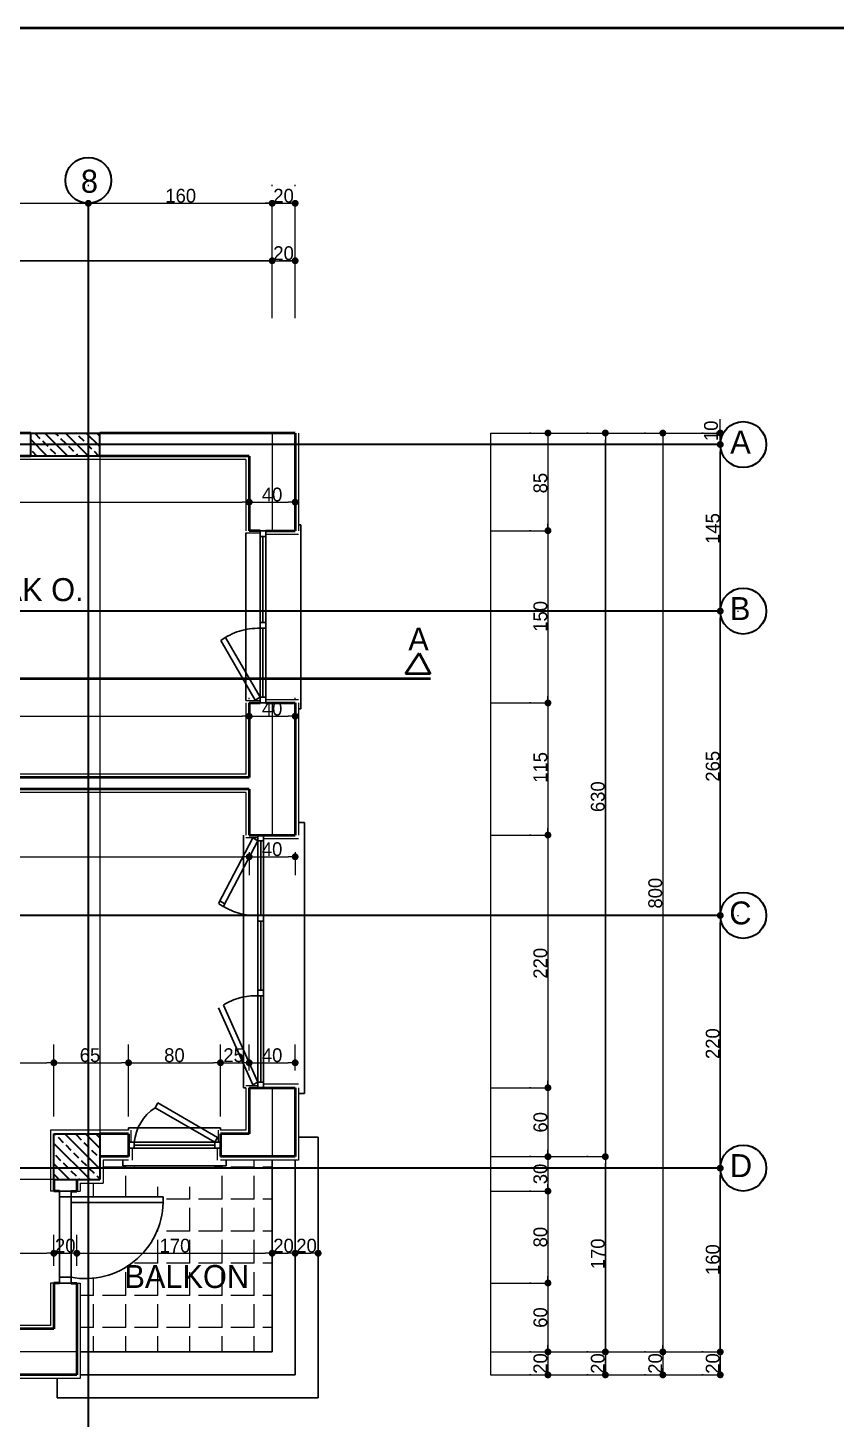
# Model space of a CAD drawing. Header units: millimetres. Extents: x 9537.41 to 9541.95, y -1431.78 to -1431.38.
# Drawn here: x 9539.1706 to 9539.3113, y -1431.6184 to -1431.3761 of the extents above; entities that cross this region are included whole.
import ezdxf

# ---------------------------------------------------------------- set-up
doc = ezdxf.new("R2010")
doc.units = ezdxf.units.MM
for name, pattern in [('ACAD_ISO02W100', [15, 12, -3]), ('ACAD_ISO03W100', [30, 12, -18]), ('ACAD_ISO04W100', [30, 24, -3, 0, -3]), ('ACAD_ISO06W100', [36, 24, -3, 0, -3, 0, -3, 0, -3])]:
    doc.linetypes.add(name, pattern=pattern)
for name, color, linetype, lineweight in [('aks', 6, 'Continuous', 35), ('balkon', 173, 'Continuous', 30), ('duvar', 214, 'Continuous', 50), ('kapı-pencere', 140, 'Continuous', 30), ('karo', 206, 'Continuous', 25), ('kesit', 3, 'Continuous', 50), ('kolon', 6, 'Continuous', 35), ('sıva', 203, 'Continuous', 25), ('yazı', 161, 'Continuous', 35), ('ölçü', 4, 'Continuous', 25)]:
    doc.layers.add(name, color=color, linetype=linetype, lineweight=lineweight)

msp = doc.modelspace()

# ---------------------------------------------------------------- linework, layer by layer
at = {"color": 0, "linetype": 'ByBlock', "lineweight": -2}
for p, q in [((9539.180551608944, -1431.406689333453), (9539.179951608945, -1431.406689333453)), ((9539.181751608945, -1431.406689333453), (9539.182351608944, -1431.406689333453)), ((9539.212551608944, -1431.406689333453), (9539.211951608944, -1431.406689333453)), ((9539.213751608944, -1431.406689333453), (9539.214351608944, -1431.406689333453)), ((9539.216551608944, -1431.406689333453), (9539.215951608943, -1431.406689333453)), ((9539.212551608944, -1431.416689333453), (9539.211951608944, -1431.416689333453)), ((9539.213751608944, -1431.416689333453), (9539.214351608944, -1431.416689333453)), ((9539.216551608944, -1431.416689333453), (9539.215951608943, -1431.416689333453)), ((9539.291151608944, -1431.446089333453), (9539.291151608944, -1431.445489333453)), ((9539.261151608944, -1431.447289333453), (9539.261151608944, -1431.447889333453)), ((9539.271151608944, -1431.447289333453), (9539.271151608944, -1431.447889333453)), ((9539.281151608944, -1431.447289333453), (9539.281151608944, -1431.447889333453)), ((9539.291151608944, -1431.449289333453), (9539.291151608944, -1431.449889333453)), ((9539.291151608944, -1431.449289333453), (9539.291151608944, -1431.449889333453)), ((9539.208551608945, -1431.458718633632), (9539.207951608943, -1431.458718633632)), ((9539.209751608943, -1431.458718633632), (9539.210351608945, -1431.458718633632)), ((9539.216551608944, -1431.458718633632), (9539.215951608943, -1431.458718633632)), ((9539.261151608944, -1431.463089333453), (9539.261151608944, -1431.462489333453)), ((9539.261151608944, -1431.464289333453), (9539.261151608944, -1431.464889333453)), ((9539.291151608944, -1431.477089333453), (9539.291151608944, -1431.476489333453)), ((9539.291151608944, -1431.478289333453), (9539.291151608944, -1431.478889333453)), ((9539.261151608944, -1431.493089333453), (9539.261151608944, -1431.492489333453)), ((9539.261151608944, -1431.494289333453), (9539.261151608944, -1431.494889333453)), ((9539.208551608945, -1431.496002336719), (9539.207951608943, -1431.496002336719)), ((9539.209751608943, -1431.496002336719), (9539.210351608945, -1431.496002336719)), ((9539.216551608944, -1431.496002336719), (9539.215951608943, -1431.496002336719)), ((9539.261151608944, -1431.516089333453), (9539.261151608944, -1431.515489333453)), ((9539.261151608944, -1431.517289333453), (9539.261151608944, -1431.517889333453)), ((9539.208551608945, -1431.520467850164), (9539.207951608943, -1431.520467850164)), ((9539.209751608943, -1431.520467850164), (9539.210351608945, -1431.520467850164)), ((9539.216551608944, -1431.520467850164), (9539.215951608943, -1431.520467850164)), ((9539.291151608944, -1431.530089333453), (9539.291151608944, -1431.529489333453)), ((9539.291151608944, -1431.531289333453), (9539.291151608944, -1431.531889333453)), ((9539.174551608945, -1431.556341257242), (9539.173951608944, -1431.556341257242)), ((9539.175751608944, -1431.556341257242), (9539.176351608945, -1431.556341257242)), ((9539.187551608944, -1431.556341257242), (9539.186951608945, -1431.556341257242)), ((9539.188751608945, -1431.556341257242), (9539.189351608944, -1431.556341257242)), ((9539.203551608944, -1431.556341257242), (9539.202951608944, -1431.556341257242)), ((9539.204751608944, -1431.556341257242), (9539.205351608944, -1431.556341257242)), ((9539.208551608945, -1431.556341257242), (9539.207951608943, -1431.556341257242)), ((9539.209751608943, -1431.556341257242), (9539.210351608945, -1431.556341257242)), ((9539.216551608944, -1431.556341257242), (9539.215951608943, -1431.556341257242)), ((9539.261151608944, -1431.560089333453), (9539.261151608944, -1431.559489333453)), ((9539.261151608944, -1431.561289333453), (9539.261151608944, -1431.561889333453)), ((9539.261151608944, -1431.572089333453), (9539.261151608944, -1431.571489333453)), ((9539.271151608944, -1431.572089333453), (9539.271151608944, -1431.571489333453)), ((9539.261151608944, -1431.573289333453), (9539.261151608944, -1431.573889333453)), ((9539.271151608944, -1431.573289333453), (9539.271151608944, -1431.573889333453)), ((9539.291151608944, -1431.574089333453), (9539.291151608944, -1431.573489333453)), ((9539.291151608944, -1431.575289333453), (9539.291151608944, -1431.575889333453)), ((9539.261151608944, -1431.578089333453), (9539.261151608944, -1431.577489333453)), ((9539.261151608944, -1431.579289333453), (9539.261151608944, -1431.579889333453)), ((9539.174551608945, -1431.589503441157), (9539.173951608944, -1431.589503441157)), ((9539.175751608944, -1431.589503441157), (9539.176351608945, -1431.589503441157)), ((9539.178551608944, -1431.589503441157), (9539.177951608945, -1431.589503441157)), ((9539.179751608945, -1431.589503441157), (9539.180351608944, -1431.589503441157)), ((9539.212551608944, -1431.589503441157), (9539.211951608944, -1431.589503441157)), ((9539.213751608944, -1431.589503441157), (9539.214351608944, -1431.589503441157)), ((9539.216551608944, -1431.589503441157), (9539.215951608943, -1431.589503441157)), ((9539.217751608943, -1431.589503441157), (9539.218351608944, -1431.589503441157)), ((9539.220551608943, -1431.589503441157), (9539.219951608944, -1431.589503441157)), ((9539.261151608944, -1431.594089333453), (9539.261151608944, -1431.593489333453)), ((9539.261151608944, -1431.595289333453), (9539.261151608944, -1431.595889333453)), ((9539.261151608944, -1431.606089333453), (9539.261151608944, -1431.605489333453)), ((9539.271151608944, -1431.606089333453), (9539.271151608944, -1431.605489333453)), ((9539.281151608944, -1431.606089333453), (9539.281151608944, -1431.605489333453)), ((9539.291151608944, -1431.606089333453), (9539.291151608944, -1431.605489333453)), ((9539.261151608944, -1431.607289333453), (9539.261151608944, -1431.607889333453)), ((9539.271151608944, -1431.607289333453), (9539.271151608944, -1431.607889333453)), ((9539.281151608944, -1431.607289333453), (9539.281151608944, -1431.607889333453)), ((9539.291151608944, -1431.607289333453), (9539.291151608944, -1431.607889333453)), ((9539.261151608944, -1431.610089333453), (9539.261151608944, -1431.609489333453)), ((9539.271151608944, -1431.610089333453), (9539.271151608944, -1431.609489333453)), ((9539.281151608944, -1431.610089333453), (9539.281151608944, -1431.609489333453)), ((9539.291151608944, -1431.610089333453), (9539.291151608944, -1431.609489333453))]:
    msp.add_line(p, q, dxfattribs=at)
at = {"color": 0, "linetype": 'ByBlock', "const_width": 0.0006000000000000001}
for points in [[(9539.181451608943, -1431.406689333453, 1), (9539.180851608944, -1431.406689333453, 1)], [(9539.180851608944, -1431.406689333453, 1), (9539.181451608943, -1431.406689333453, 1)], [(9539.213451608945, -1431.406689333453, 1), (9539.212851608943, -1431.406689333453, 1)], [(9539.212851608943, -1431.406689333453, 1), (9539.213451608945, -1431.406689333453, 1)], [(9539.216851608944, -1431.406689333453, 1), (9539.217451608944, -1431.406689333453, 1)], [(9539.212851608943, -1431.416689333453, 1), (9539.213451608945, -1431.416689333453, 1)], [(9539.213451608945, -1431.416689333453, 1), (9539.212851608943, -1431.416689333453, 1)], [(9539.216851608944, -1431.416689333453, 1), (9539.217451608944, -1431.416689333453, 1)], [(9539.261151608944, -1431.446989333453, 1), (9539.261151608944, -1431.446389333453, 1)], [(9539.271151608944, -1431.446989333453, 1), (9539.271151608944, -1431.446389333453, 1)], [(9539.281151608944, -1431.446989333453, 1), (9539.281151608944, -1431.446389333453, 1)], [(9539.291151608944, -1431.446389333453, 1), (9539.291151608944, -1431.446989333453, 1)], [(9539.291151608944, -1431.448989333453, 1), (9539.291151608944, -1431.448389333453, 1)], [(9539.291151608944, -1431.448989333453, 1), (9539.291151608944, -1431.448389333453, 1)], [(9539.209451608944, -1431.458718633632, 1), (9539.208851608944, -1431.458718633632, 1)], [(9539.208851608944, -1431.458718633632, 1), (9539.209451608944, -1431.458718633632, 1)], [(9539.216851608944, -1431.458718633632, 1), (9539.217451608944, -1431.458718633632, 1)], [(9539.261151608944, -1431.463989333453, 1), (9539.261151608944, -1431.463389333453, 1)], [(9539.261151608944, -1431.463389333453, 1), (9539.261151608944, -1431.463989333453, 1)], [(9539.291151608944, -1431.477389333453, 1), (9539.291151608944, -1431.477989333453, 1)], [(9539.291151608944, -1431.477989333453, 1), (9539.291151608944, -1431.477389333453, 1)], [(9539.261151608944, -1431.493989333453, 1), (9539.261151608944, -1431.493389333453, 1)], [(9539.261151608944, -1431.493389333453, 1), (9539.261151608944, -1431.493989333453, 1)], [(9539.209451608944, -1431.496002336719, 1), (9539.208851608944, -1431.496002336719, 1)], [(9539.208851608944, -1431.496002336719, 1), (9539.209451608944, -1431.496002336719, 1)], [(9539.216851608944, -1431.496002336719, 1), (9539.217451608944, -1431.496002336719, 1)], [(9539.261151608944, -1431.516989333453, 1), (9539.261151608944, -1431.516389333453, 1)], [(9539.261151608944, -1431.516389333453, 1), (9539.261151608944, -1431.516989333453, 1)], [(9539.209451608944, -1431.520467850164, 1), (9539.208851608944, -1431.520467850164, 1)], [(9539.208851608944, -1431.520467850164, 1), (9539.209451608944, -1431.520467850164, 1)], [(9539.216851608944, -1431.520467850164, 1), (9539.217451608944, -1431.520467850164, 1)], [(9539.291151608944, -1431.530389333453, 1), (9539.291151608944, -1431.530989333453, 1)], [(9539.291151608944, -1431.530989333453, 1), (9539.291151608944, -1431.530389333453, 1)], [(9539.175451608944, -1431.556341257242, 1), (9539.174851608945, -1431.556341257242, 1)], [(9539.174851608945, -1431.556341257242, 1), (9539.175451608944, -1431.556341257242, 1)], [(9539.188451608945, -1431.556341257242, 1), (9539.187851608944, -1431.556341257242, 1)], [(9539.187851608944, -1431.556341257242, 1), (9539.188451608945, -1431.556341257242, 1)], [(9539.204451608945, -1431.556341257242, 1), (9539.203851608943, -1431.556341257242, 1)], [(9539.203851608943, -1431.556341257242, 1), (9539.204451608945, -1431.556341257242, 1)], [(9539.209451608944, -1431.556341257242, 1), (9539.208851608944, -1431.556341257242, 1)], [(9539.208851608944, -1431.556341257242, 1), (9539.209451608944, -1431.556341257242, 1)], [(9539.216851608944, -1431.556341257242, 1), (9539.217451608944, -1431.556341257242, 1)], [(9539.261151608944, -1431.560989333453, 1), (9539.261151608944, -1431.560389333453, 1)], [(9539.261151608944, -1431.560389333453, 1), (9539.261151608944, -1431.560989333453, 1)], [(9539.261151608944, -1431.572989333453, 1), (9539.261151608944, -1431.572389333453, 1)], [(9539.261151608944, -1431.572389333453, 1), (9539.261151608944, -1431.572989333453, 1)], [(9539.271151608944, -1431.572389333453, 1), (9539.271151608944, -1431.572989333453, 1)], [(9539.271151608944, -1431.572989333453, 1), (9539.271151608944, -1431.572389333453, 1)], [(9539.291151608944, -1431.574389333453, 1), (9539.291151608944, -1431.574989333453, 1)], [(9539.291151608944, -1431.574989333453, 1), (9539.291151608944, -1431.574389333453, 1)], [(9539.261151608944, -1431.578989333453, 1), (9539.261151608944, -1431.578389333453, 1)], [(9539.261151608944, -1431.578389333453, 1), (9539.261151608944, -1431.578989333453, 1)], [(9539.175451608944, -1431.589503441157, 1), (9539.174851608945, -1431.589503441157, 1)], [(9539.174851608945, -1431.589503441157, 1), (9539.175451608944, -1431.589503441157, 1)], [(9539.179451608945, -1431.589503441157, 1), (9539.178851608944, -1431.589503441157, 1)], [(9539.178851608944, -1431.589503441157, 1), (9539.179451608945, -1431.589503441157, 1)], [(9539.213451608945, -1431.589503441157, 1), (9539.212851608943, -1431.589503441157, 1)], [(9539.212851608943, -1431.589503441157, 1), (9539.213451608945, -1431.589503441157, 1)], [(9539.217451608944, -1431.589503441157, 1), (9539.216851608944, -1431.589503441157, 1)], [(9539.216851608944, -1431.589503441157, 1), (9539.217451608944, -1431.589503441157, 1)], [(9539.220851608945, -1431.589503441157, 1), (9539.221451608944, -1431.589503441157, 1)], [(9539.261151608944, -1431.594989333453, 1), (9539.261151608944, -1431.594389333453, 1)], [(9539.261151608944, -1431.594389333453, 1), (9539.261151608944, -1431.594989333453, 1)], [(9539.261151608944, -1431.606989333453, 1), (9539.261151608944, -1431.606389333453, 1)], [(9539.261151608944, -1431.606389333453, 1), (9539.261151608944, -1431.606989333453, 1)], [(9539.271151608944, -1431.606389333453, 1), (9539.271151608944, -1431.606989333453, 1)], [(9539.271151608944, -1431.606989333453, 1), (9539.271151608944, -1431.606389333453, 1)], [(9539.281151608944, -1431.606989333453, 1), (9539.281151608944, -1431.606389333453, 1)], [(9539.281151608944, -1431.606389333453, 1), (9539.281151608944, -1431.606989333453, 1)], [(9539.291151608944, -1431.606389333453, 1), (9539.291151608944, -1431.606989333453, 1)], [(9539.291151608944, -1431.606989333453, 1), (9539.291151608944, -1431.606389333453, 1)], [(9539.261151608944, -1431.610389333453, 1), (9539.261151608944, -1431.610989333453, 1)], [(9539.271151608944, -1431.610389333453, 1), (9539.271151608944, -1431.610989333453, 1)], [(9539.281151608944, -1431.610389333453, 1), (9539.281151608944, -1431.610989333453, 1)], [(9539.291151608944, -1431.610389333453, 1), (9539.291151608944, -1431.610989333453, 1)]]:
    msp.add_lwpolyline(points, format="xyb", close=True, dxfattribs=at)
at = {"layer": 'aks', "linetype": 'ACAD_ISO06W100'}
for p, q in [((9539.181151608944, -1431.684689333453), (9539.181151608944, -1431.406689333453)), ((9539.291151608944, -1431.448689333453), (9538.719151608944, -1431.448689333453)), ((9539.291151608944, -1431.477689333453), (9538.719151608944, -1431.477689333453)), ((9539.291151608944, -1431.530689333453), (9538.719151608944, -1431.530689333453)), ((9539.291151608944, -1431.574689333453), (9538.719151608944, -1431.574689333453))]:
    msp.add_line(p, q, dxfattribs=at)
at = {"layer": 'balkon'}
for p, q in [((9539.221151608945, -1431.569289333453), (9539.217751608943, -1431.569289333453)), ((9539.221151608945, -1431.569289333453), (9539.221151608945, -1431.614689333453)), ((9539.213151608945, -1431.573289333453), (9539.213151608945, -1431.606689333453)), ((9539.217151608944, -1431.573289333453), (9539.217151608944, -1431.610689333453)), ((9539.179751608945, -1431.606689333453), (9539.213151608945, -1431.606689333453)), ((9539.179751608945, -1431.610689333453), (9539.217151608944, -1431.610689333453)), ((9539.175751608944, -1431.614689333453), (9539.175751608944, -1431.611289333453)), ((9539.175751608944, -1431.614689333453), (9539.221151608945, -1431.614689333453))]:
    msp.add_line(p, q, dxfattribs=at)
at = {"layer": 'duvar'}
for p, q in [((9538.687504874286, -1431.376132301478), (9539.323946646715, -1431.376132301478)), ((9539.171151608944, -1431.446689333453), (9539.129151608944, -1431.446689333453)), ((9539.217151608944, -1431.446689333453), (9539.183151608944, -1431.446689333453)), ((9539.217151608944, -1431.446689333453), (9539.217151608944, -1431.463689333453)), ((9539.171151608944, -1431.450689333453), (9539.129151608944, -1431.450689333453)), ((9539.209151608944, -1431.450689333453), (9539.183151608944, -1431.450689333453)), ((9539.209151608944, -1431.450689333453), (9539.209151608944, -1431.463689333453)), ((9539.211051608943, -1431.463689333453), (9539.209151608944, -1431.463689333453)), ((9539.212051608944, -1431.463689333453), (9539.217151608944, -1431.463689333453)), ((9539.209151608944, -1431.493689333453), (9539.209151608944, -1431.506689333453)), ((9539.209151608944, -1431.493689333453), (9539.211051608943, -1431.493689333453)), ((9539.212051608944, -1431.493689333453), (9539.217151608944, -1431.493689333453)), ((9539.217151608944, -1431.493689333453), (9539.217151608944, -1431.516689333453)), ((9539.209151608944, -1431.506689333453), (9539.119151608944, -1431.506689333453)), ((9539.209151608944, -1431.508689333453), (9539.119151608944, -1431.508689333453)), ((9539.209151608944, -1431.508689333453), (9539.209151608944, -1431.516689333453)), ((9539.209151608944, -1431.516689333453), (9539.217151608944, -1431.516689333453)), ((9539.209151608944, -1431.560689333453), (9539.209151608944, -1431.568689333453)), ((9539.209151608944, -1431.560689333453), (9539.217151608944, -1431.560689333453)), ((9539.217151608944, -1431.560689333453), (9539.217151608944, -1431.572689333453)), ((9539.188151608943, -1431.568689333453), (9539.183151608944, -1431.568689333453)), ((9539.188151608943, -1431.568689333453), (9539.188151608943, -1431.572689333453)), ((9539.209151608944, -1431.568689333453), (9539.204151608945, -1431.568689333453)), ((9539.204151608945, -1431.568689333453), (9539.204151608945, -1431.572689333453)), ((9539.188151608943, -1431.572689333453), (9539.183151608944, -1431.572689333453)), ((9539.217151608944, -1431.572689333453), (9539.204151608945, -1431.572689333453)), ((9539.175151608944, -1431.576689333453), (9539.175151608944, -1431.578689333453)), ((9539.179151608943, -1431.576689333453), (9539.179151608943, -1431.578689333453)), ((9539.176151608945, -1431.578689333453), (9539.175151608944, -1431.578689333453)), ((9539.178151608945, -1431.578689333453), (9539.179151608943, -1431.578689333453)), ((9539.175151608944, -1431.594689333453), (9539.175151608944, -1431.602689333453)), ((9539.176151608945, -1431.594689333453), (9539.175151608944, -1431.594689333453)), ((9539.178151608945, -1431.594689333453), (9539.179151608943, -1431.594689333453)), ((9539.179151608943, -1431.594689333453), (9539.179151608943, -1431.610689333453)), ((9539.175151608944, -1431.602689333453), (9539.162151608944, -1431.602689333453)), ((9539.179151608943, -1431.610689333453), (9539.162151608944, -1431.610689333453))]:
    msp.add_line(p, q, dxfattribs=at)
at = {"layer": 'kapı-pencere'}
for p, q in [((9539.217751608943, -1431.462689333453), (9539.218151608944, -1431.462689333453)), ((9539.218151608944, -1431.494689333453), (9539.218151608944, -1431.462689333453)), ((9539.208551608945, -1431.493289333453), (9539.208551608945, -1431.464089333453)), ((9539.211051608943, -1431.463689333453), (9539.211051608943, -1431.479689333453)), ((9539.211051608943, -1431.464689333453), (9539.211051608943, -1431.463689333453)), ((9539.211051608943, -1431.463689333453), (9539.212051608944, -1431.463689333453)), ((9539.212051608944, -1431.464689333453), (9539.211051608943, -1431.464689333453)), ((9539.211551608943, -1431.464689333453), (9539.211551608943, -1431.479689333453)), ((9539.212051608944, -1431.479689333453), (9539.212051608944, -1431.463689333453)), ((9539.212051608944, -1431.463689333453), (9539.212051608944, -1431.464689333453)), ((9539.211051608943, -1431.480689333453), (9539.211051608943, -1431.479689333453)), ((9539.211051608943, -1431.479689333453), (9539.212051608944, -1431.479689333453)), ((9539.212051608944, -1431.479689333453), (9539.212051608944, -1431.480689333453)), ((9539.211051608943, -1431.480689333453), (9539.211051608943, -1431.492689333453)), ((9539.212051608944, -1431.480689333453), (9539.211051608943, -1431.480689333453)), ((9539.211551608943, -1431.480689333453), (9539.211551608943, -1431.492689333453)), ((9539.212051608944, -1431.492689333453), (9539.212051608944, -1431.480689333453)), ((9539.211051608943, -1431.493689333453), (9539.211051608943, -1431.492689333453)), ((9539.211051608943, -1431.492689333453), (9539.212051608944, -1431.492689333453)), ((9539.212051608944, -1431.493689333453), (9539.211051608943, -1431.493689333453)), ((9539.212051608944, -1431.492689333453), (9539.212051608944, -1431.493689333453)), ((9539.217751608943, -1431.494689333453), (9539.218151608944, -1431.494689333453)), ((9539.208151608944, -1431.516731976235), (9539.208151608944, -1431.560689333453)), ((9539.210651608944, -1431.517689333453), (9539.210651608944, -1431.516689333453)), ((9539.210651608944, -1431.516689333453), (9539.211651608945, -1431.516689333453)), ((9539.211651608945, -1431.516689333453), (9539.211651608945, -1431.517689333453)), ((9539.217751608943, -1431.514489333453), (9539.218751608943, -1431.514489333453)), ((9539.218751608943, -1431.514489333453), (9539.218751608943, -1431.561689333453)), ((9539.210651608944, -1431.517689333453), (9539.210651608944, -1431.530689333453)), ((9539.211651608945, -1431.517689333453), (9539.210651608944, -1431.517689333453)), ((9539.211151608944, -1431.517689333453), (9539.211151608944, -1431.530689333453)), ((9539.211651608945, -1431.530689333453), (9539.211651608945, -1431.517689333453)), ((9539.210651608944, -1431.531689333453), (9539.210651608944, -1431.530689333453)), ((9539.210651608944, -1431.530689333453), (9539.211651608945, -1431.530689333453)), ((9539.211651608945, -1431.530689333453), (9539.211651608945, -1431.531689333453)), ((9539.210651608944, -1431.531689333453), (9539.210651608944, -1431.543689333453)), ((9539.211651608945, -1431.531689333453), (9539.210651608944, -1431.531689333453)), ((9539.211151608944, -1431.531689333453), (9539.211151608944, -1431.543689333453)), ((9539.211651608945, -1431.543689333453), (9539.211651608945, -1431.531689333453)), ((9539.210651608944, -1431.544689333453), (9539.210651608944, -1431.543689333453)), ((9539.210651608944, -1431.543689333453), (9539.211651608945, -1431.543689333453)), ((9539.210651608944, -1431.544689333453), (9539.210651608944, -1431.559689333453)), ((9539.211651608945, -1431.544689333453), (9539.210651608944, -1431.544689333453)), ((9539.211151608944, -1431.544689333453), (9539.211151608944, -1431.559689333453)), ((9539.211651608945, -1431.543689333453), (9539.211651608945, -1431.544689333453)), ((9539.211651608945, -1431.559689333453), (9539.211651608945, -1431.544689333453)), ((9539.210651608944, -1431.560689333453), (9539.210651608944, -1431.559689333453)), ((9539.210651608944, -1431.559689333453), (9539.211651608945, -1431.559689333453)), ((9539.211651608945, -1431.559689333453), (9539.211651608945, -1431.560689333453)), ((9539.208151608944, -1431.560689333453), (9539.208151608944, -1431.560689333453)), ((9539.208151608944, -1431.560689333453), (9539.208551608945, -1431.560689333453)), ((9539.211651608945, -1431.560689333453), (9539.210651608944, -1431.560689333453)), ((9539.217751608943, -1431.561689333453), (9539.218751608943, -1431.561689333453)), ((9539.192759304098, -1431.564189333453), (9539.193259304098, -1431.563323308049)), ((9539.203151608945, -1431.570189333453), (9539.192759304098, -1431.564189333453)), ((9539.193259304098, -1431.563323308049), (9539.203651608945, -1431.569323308049)), ((9539.204151608945, -1431.567689333453), (9539.188151608943, -1431.567689333453)), ((9539.188151608943, -1431.568089333453), (9539.188151608943, -1431.567689333453)), ((9539.203651608945, -1431.569323308049), (9539.203151608945, -1431.570189333453)), ((9539.204151608945, -1431.568089333453), (9539.204151608945, -1431.567689333453)), ((9539.188151608943, -1431.570189333453), (9539.189151608944, -1431.570189333453)), ((9539.189151608944, -1431.570189333453), (9539.188151608943, -1431.570189333453)), ((9539.188151608943, -1431.570189333453), (9539.188151608943, -1431.571189333453)), ((9539.189151608944, -1431.570189333453), (9539.188151608943, -1431.570189333453)), ((9539.188151608943, -1431.570189333453), (9539.188151608943, -1431.571189333453)), ((9539.189151608944, -1431.571189333453), (9539.188151608943, -1431.571189333453)), ((9539.188151608943, -1431.571189333453), (9539.189151608944, -1431.571189333453)), ((9539.188151608943, -1431.571189333453), (9539.189151608944, -1431.571189333453)), ((9539.189151608944, -1431.570189333453), (9539.203151608945, -1431.570189333453)), ((9539.189151608944, -1431.571189333453), (9539.189151608944, -1431.570189333453)), ((9539.189151608944, -1431.571189333453), (9539.189151608944, -1431.570189333453)), ((9539.189151608944, -1431.570689333453), (9539.203151608945, -1431.570689333453)), ((9539.203151608945, -1431.571189333453), (9539.189151608944, -1431.571189333453)), ((9539.204151608945, -1431.570189333453), (9539.203151608945, -1431.570189333453)), ((9539.203151608945, -1431.570189333453), (9539.203151608945, -1431.571189333453)), ((9539.203151608945, -1431.571189333453), (9539.204151608945, -1431.571189333453)), ((9539.204151608945, -1431.571189333453), (9539.204151608945, -1431.570189333453)), ((9539.187151608945, -1431.573289333453), (9539.187151608945, -1431.574289333453)), ((9539.205151608943, -1431.574289333453), (9539.187151608945, -1431.574289333453)), ((9539.205151608943, -1431.573289333453), (9539.205151608943, -1431.574289333453)), ((9539.178151608945, -1431.578689333453), (9539.176151608945, -1431.578689333453)), ((9539.176151608945, -1431.578689333453), (9539.176151608945, -1431.579689333453)), ((9539.176151608945, -1431.579689333453), (9539.176151608945, -1431.594689333453)), ((9539.176151608945, -1431.579689333453), (9539.178151608945, -1431.579689333453)), ((9539.178151608945, -1431.579689333453), (9539.178151608945, -1431.578689333453)), ((9539.194151608945, -1431.579689333453), (9539.178151608945, -1431.579689333453)), ((9539.178151608945, -1431.579689333453), (9539.178151608945, -1431.580689333453)), ((9539.194151608945, -1431.580689333453), (9539.194151608945, -1431.579689333453)), ((9539.178151608945, -1431.594689333453), (9539.178151608945, -1431.580689333453)), ((9539.178151608945, -1431.580689333453), (9539.194151608945, -1431.580689333453)), ((9539.178151608945, -1431.593689333453), (9539.176151608945, -1431.593689333453)), ((9539.176151608945, -1431.593689333453), (9539.176151608945, -1431.594689333453)), ((9539.178151608945, -1431.594689333453), (9539.178151608945, -1431.593689333453)), ((9539.176151608945, -1431.594689333453), (9539.178151608945, -1431.594689333453))]:
    msp.add_line(p, q, dxfattribs=at)
at = {"layer": 'kapı-pencere', "linetype": 'ACAD_ISO02W100'}
for p, q in [((9539.20418558354, -1431.482797028608), (9539.21018558354, -1431.493189333453)), ((9539.211051608943, -1431.492689333453), (9539.205051608944, -1431.482297028608)), ((9539.21018558354, -1431.493189333453), (9539.211051608943, -1431.492689333453)), ((9539.20378558354, -1431.528581638299), (9539.20978558354, -1431.517189333453)), ((9539.210651608944, -1431.517689333453), (9539.204651608945, -1431.529081638299)), ((9539.20978558354, -1431.517189333453), (9539.210651608944, -1431.517689333453)), ((9539.204759414057, -1431.529170804988), (9539.203893388652, -1431.528670804988)), ((9539.204781288328, -1431.528589753096), (9539.203915262924, -1431.528089753097)), ((9539.20378558354, -1431.546797028608), (9539.20978558354, -1431.560189333453)), ((9539.210651608944, -1431.559689333453), (9539.204651608945, -1431.546297028608)), ((9539.20978558354, -1431.560189333453), (9539.210651608944, -1431.559689333453))]:
    msp.add_line(p, q, dxfattribs=at)
for centre, radius, start, end in [((9539.210653582839, -1431.491448268697), 0.01076629520126335, 87.88131280132417, 126.8056788230023), ((9539.210206659289, -1431.520349908173), 0.01034899489403238, 237.5358381273511, 272.4641617863869), ((9539.210206659289, -1431.555028758733), 0.01034899489403229, 87.53583821361309, 122.4641618726489)]:
    msp.add_arc(centre, radius, start, end, dxfattribs=at)
at = {"layer": 'kapı-pencere'}
for centre, radius, start, end in [((9539.197177191523, -1431.57093035399), 0.008059720042991056, 123.2397784179081, 174.7247057963204), ((9539.180620460571, -1431.580381766224), 0.01353464347200372, 259.4898443921185, 358.6978732709795)]:
    msp.add_arc(centre, radius, start, end, dxfattribs=at)
at = {"layer": 'karo'}
for p, q in [((9539.187653730589, -1431.574494876783), (9539.183751608944, -1431.574494876783)), ((9539.187653730589, -1431.574494876783), (9539.187653730589, -1431.574289333453)), ((9539.189219675338, -1431.574494876783), (9539.189177730588, -1431.574494876783)), ((9539.204417730589, -1431.574494876783), (9539.203033950753, -1431.574494876783)), ((9539.204417730589, -1431.574494876783), (9539.204417730589, -1431.574289333453)), ((9539.210005730589, -1431.574494876783), (9539.205941730588, -1431.574494876783)), ((9539.210005730589, -1431.574494876783), (9539.210005730589, -1431.573289333453)), ((9539.213151608945, -1431.574494876783), (9539.211529730588, -1431.574494876783)), ((9539.182065730589, -1431.579689333453), (9539.182065730589, -1431.577289333453)), ((9539.187653730589, -1431.579689333453), (9539.187653730589, -1431.576018876783)), ((9539.204417730589, -1431.580082876783), (9539.204417730589, -1431.576018876783)), ((9539.210005730589, -1431.580082876783), (9539.210005730589, -1431.576018876783)), ((9539.193241730589, -1431.579689333453), (9539.193241730589, -1431.577970238244)), ((9539.198829730589, -1431.580082876783), (9539.198829730589, -1431.577970238244)), ((9539.198829730589, -1431.580082876783), (9539.194765730588, -1431.580082876783)), ((9539.198829730589, -1431.585670876783), (9539.198829730589, -1431.581606876783)), ((9539.204417730589, -1431.580082876783), (9539.200353730588, -1431.580082876783)), ((9539.204417730589, -1431.585670876783), (9539.204417730589, -1431.581606876783)), ((9539.210005730589, -1431.580082876783), (9539.205941730588, -1431.580082876783)), ((9539.210005730589, -1431.585670876783), (9539.210005730589, -1431.581606876783)), ((9539.213151608945, -1431.580082876783), (9539.211529730588, -1431.580082876783)), ((9539.193241730589, -1431.585670876783), (9539.193078866705, -1431.585670876783)), ((9539.193241730589, -1431.585670876783), (9539.193241730589, -1431.585269517962)), ((9539.198829730589, -1431.585670876783), (9539.194765730588, -1431.585670876783)), ((9539.204417730589, -1431.585670876783), (9539.200353730588, -1431.585670876783)), ((9539.210005730589, -1431.585670876783), (9539.205941730588, -1431.585670876783)), ((9539.213151608945, -1431.585670876783), (9539.211529730588, -1431.585670876783)), ((9539.193241730589, -1431.591258876783), (9539.193241730589, -1431.587194876783)), ((9539.198829730589, -1431.591258876783), (9539.198829730589, -1431.587194876783)), ((9539.204417730589, -1431.591258876783), (9539.204417730589, -1431.587194876783)), ((9539.210005730589, -1431.591258876783), (9539.210005730589, -1431.587194876783)), ((9539.193241730589, -1431.591258876783), (9539.189177730588, -1431.591258876783)), ((9539.198829730589, -1431.591258876783), (9539.194765730588, -1431.591258876783)), ((9539.204417730589, -1431.591258876783), (9539.200353730588, -1431.591258876783)), ((9539.210005730589, -1431.591258876783), (9539.205941730588, -1431.591258876783)), ((9539.213151608945, -1431.591258876783), (9539.211529730588, -1431.591258876783)), ((9539.182065730589, -1431.596846876783), (9539.182065730589, -1431.593839023318)), ((9539.187653730589, -1431.596846876783), (9539.187653730589, -1431.592782876783)), ((9539.193241730589, -1431.596846876783), (9539.193241730589, -1431.592782876783)), ((9539.198829730589, -1431.596846876783), (9539.198829730589, -1431.592782876783)), ((9539.204417730589, -1431.596846876783), (9539.204417730589, -1431.592782876783)), ((9539.210005730589, -1431.596846876783), (9539.210005730589, -1431.592782876783)), ((9539.182065730589, -1431.596846876783), (9539.179751608945, -1431.596846876783)), ((9539.182065730589, -1431.602434876783), (9539.182065730589, -1431.598370876783)), ((9539.187653730589, -1431.596846876783), (9539.183589730588, -1431.596846876783)), ((9539.187653730589, -1431.602434876783), (9539.187653730589, -1431.598370876783)), ((9539.193241730589, -1431.596846876783), (9539.189177730588, -1431.596846876783)), ((9539.193241730589, -1431.602434876783), (9539.193241730589, -1431.598370876783)), ((9539.198829730589, -1431.596846876783), (9539.194765730588, -1431.596846876783)), ((9539.198829730589, -1431.602434876783), (9539.198829730589, -1431.598370876783)), ((9539.204417730589, -1431.596846876783), (9539.200353730588, -1431.596846876783)), ((9539.204417730589, -1431.602434876783), (9539.204417730589, -1431.598370876783)), ((9539.210005730589, -1431.596846876783), (9539.205941730588, -1431.596846876783)), ((9539.210005730589, -1431.602434876783), (9539.210005730589, -1431.598370876783)), ((9539.213151608945, -1431.596846876783), (9539.211529730588, -1431.596846876783)), ((9539.182065730589, -1431.602434876783), (9539.179751608945, -1431.602434876783)), ((9539.182065730589, -1431.606689333453), (9539.182065730589, -1431.603958876783)), ((9539.187653730589, -1431.602434876783), (9539.183589730588, -1431.602434876783)), ((9539.187653730589, -1431.606689333453), (9539.187653730589, -1431.603958876783)), ((9539.193241730589, -1431.602434876783), (9539.189177730588, -1431.602434876783)), ((9539.193241730589, -1431.606689333453), (9539.193241730589, -1431.603958876783)), ((9539.198829730589, -1431.602434876783), (9539.194765730588, -1431.602434876783)), ((9539.198829730589, -1431.606689333453), (9539.198829730589, -1431.603958876783)), ((9539.204417730589, -1431.602434876783), (9539.200353730588, -1431.602434876783)), ((9539.204417730589, -1431.606689333453), (9539.204417730589, -1431.603958876783)), ((9539.210005730589, -1431.602434876783), (9539.205941730588, -1431.602434876783)), ((9539.210005730589, -1431.606689333453), (9539.210005730589, -1431.603958876783)), ((9539.213151608945, -1431.602434876783), (9539.211529730588, -1431.602434876783))]:
    msp.add_line(p, q, dxfattribs=at)
at = {"layer": 'kesit'}
for p, q in [((9539.236331270346, -1431.48863265972), (9539.238733911461, -1431.484997103581)), ((9539.238733911461, -1431.484997103581), (9539.24065601878, -1431.48863265972)), ((9539.24065601878, -1431.48863265972), (9539.236331270346, -1431.48863265972))]:
    msp.add_line(p, q, dxfattribs=at)
at = {"layer": 'kesit', "linetype": 'ACAD_ISO04W100'}
msp.add_line((9538.771432267456, -1431.489415038047), (9539.240706279332, -1431.489415038047), dxfattribs=at)
at = {"layer": 'kolon'}
for p, q in [((9539.171151608944, -1431.450689333453), (9539.171151608944, -1431.446689333453)), ((9539.171151608944, -1431.446689333453), (9539.183151608944, -1431.446689333453)), ((9539.174006850917, -1431.450689333453), (9539.171151608944, -1431.44783409148)), ((9539.172789553559, -1431.44767598487), (9539.171891527947, -1431.446777959258)), ((9539.174136591977, -1431.449023023288), (9539.173238566365, -1431.448124997676)), ((9539.177598953367, -1431.450689333453), (9539.173598953366, -1431.446689333453)), ((9539.175932643202, -1431.447226972064), (9539.175395004591, -1431.446689333453)), ((9539.17727968162, -1431.448574010482), (9539.176381656007, -1431.44767598487)), ((9539.181191055815, -1431.450689333453), (9539.177191055815, -1431.446689333453)), ((9539.179075732844, -1431.446777959258), (9539.17898710704, -1431.446689333453)), ((9539.180422771262, -1431.448124997676), (9539.17952474565, -1431.447226972064)), ((9539.183151608944, -1431.449057784134), (9539.180783158263, -1431.446689333453)), ((9539.18176980968, -1431.449472036094), (9539.180871784069, -1431.448574010482)), ((9539.183151608944, -1431.44726173291), (9539.182667835292, -1431.446777959258)), ((9539.183151608944, -1431.450689333453), (9539.183151608944, -1431.446689333453)), ((9539.183151608944, -1431.450689333453), (9539.171151608944, -1431.450689333453)), ((9539.172210799694, -1431.450689333453), (9539.17144251514, -1431.4499210489)), ((9539.175483630395, -1431.450370061707), (9539.174585604784, -1431.449472036094)), ((9539.178626720037, -1431.4499210489), (9539.177728694425, -1431.449023023288)), ((9539.17939500459, -1431.450689333453), (9539.179075732844, -1431.450370061707)), ((9539.182987107039, -1431.450689333453), (9539.182218822487, -1431.4499210489)), ((9539.175151608944, -1431.576689333453), (9539.175151608944, -1431.568689333453)), ((9539.175151608944, -1431.568689333453), (9539.183151608944, -1431.568689333453)), ((9539.175483630395, -1431.568909442504), (9539.175263521343, -1431.568689333453)), ((9539.176830668814, -1431.570256480923), (9539.175932643202, -1431.569358455311)), ((9539.183151608944, -1431.574781369829), (9539.177059572568, -1431.568689333453)), ((9539.179973758455, -1431.569807468117), (9539.179075732844, -1431.568909442504)), ((9539.183151608944, -1431.571189267381), (9539.180651675017, -1431.568689333453)), ((9539.183116848099, -1431.569358455311), (9539.182447726242, -1431.568689333453)), ((9539.183151608944, -1431.568689333453), (9539.183151608944, -1431.576689333453)), ((9539.18146747012, -1431.576689333453), (9539.175151608944, -1431.570373472278)), ((9539.176381656007, -1431.573399570565), (9539.175483630395, -1431.572501544953)), ((9539.178177707232, -1431.571603519341), (9539.17727968162, -1431.570705493729)), ((9539.17952474565, -1431.572950557759), (9539.178626720037, -1431.572052532147)), ((9539.181320796873, -1431.571154506535), (9539.180422771262, -1431.570256480923)), ((9539.182667835292, -1431.572501544953), (9539.18176980968, -1431.571603519341)), ((9539.177875367672, -1431.576689333453), (9539.175151608944, -1431.573965574726)), ((9539.177728694425, -1431.574746608983), (9539.176830668814, -1431.573848583371)), ((9539.180871784069, -1431.574297596177), (9539.179973758455, -1431.573399570565)), ((9539.182218822487, -1431.575644634595), (9539.181320796873, -1431.574746608983)), ((9539.183151608944, -1431.572985318605), (9539.183116848099, -1431.572950557759)), ((9539.175932643202, -1431.576542660207), (9539.175151608944, -1431.57576162595)), ((9539.175151608944, -1431.576689333453), (9539.183151608944, -1431.576689333453)), ((9539.179075732844, -1431.576093647401), (9539.178177707232, -1431.575195621789)), ((9539.179671418895, -1431.576689333453), (9539.17952474565, -1431.576542660207)), ((9539.183151608944, -1431.576577421053), (9539.182667835292, -1431.576093647401))]:
    msp.add_line(p, q, dxfattribs=at)
for centre in [(9539.181151608944, -1431.402689333453), (9539.295151608943, -1431.448689333453), (9539.295151608943, -1431.477689333453), (9539.295151608943, -1431.530689333453), (9539.295151608943, -1431.574689333453)]:
    msp.add_circle(centre, 0.004, dxfattribs=at)
at = {"layer": 'sıva', "linetype": 'ACAD_ISO03W100'}
for p, q in [((9539.213151608945, -1431.446689333453), (9539.213151608945, -1431.463689333453)), ((9539.183151608944, -1431.450689333453), (9539.183151608944, -1431.568689333453)), ((9539.213151608945, -1431.493689333453), (9539.213151608945, -1431.516689333453)), ((9539.213151608945, -1431.560689333453), (9539.213151608945, -1431.572689333453)), ((9539.175151608944, -1431.576689333453), (9539.121151608944, -1431.576689333453)), ((9539.179151608943, -1431.606689333453), (9539.162151608944, -1431.606689333453))]:
    msp.add_line(p, q, dxfattribs=at)
at = {"layer": 'sıva'}
for p, q in [((9539.217751608943, -1431.446689333453), (9539.217751608943, -1431.463689333453)), ((9539.208551608945, -1431.451289333453), (9539.119751608943, -1431.451289333453)), ((9539.208551608945, -1431.451289333453), (9539.208551608945, -1431.463689333453)), ((9539.208551608945, -1431.464089333453), (9539.211051608943, -1431.464089333453)), ((9539.212051608944, -1431.464289333453), (9539.217751608943, -1431.464289333453)), ((9539.208551608945, -1431.493289333453), (9539.211051608943, -1431.493289333453)), ((9539.208551608945, -1431.493689333453), (9539.208551608945, -1431.506089333453)), ((9539.212051608944, -1431.493089333453), (9539.217751608943, -1431.493089333453)), ((9539.217751608943, -1431.493689333453), (9539.217751608943, -1431.516689333453)), ((9539.208551608945, -1431.506089333453), (9539.119751608943, -1431.506089333453)), ((9539.208551608945, -1431.509289333453), (9539.119751608943, -1431.509289333453)), ((9539.208551608945, -1431.509289333453), (9539.208551608945, -1431.516689333453)), ((9539.208551608945, -1431.517089333453), (9539.210651608944, -1431.517089333453)), ((9539.211651608945, -1431.517289333453), (9539.217751608943, -1431.517289333453)), ((9539.208551608945, -1431.560289333453), (9539.210651608944, -1431.560289333453)), ((9539.217751608943, -1431.560089333453), (9539.211651608945, -1431.560089333453)), ((9539.208551608945, -1431.560689333453), (9539.208551608945, -1431.568089333453)), ((9539.217751608943, -1431.560689333453), (9539.217751608943, -1431.573289333453)), ((9539.174551608945, -1431.568089333453), (9539.174551608945, -1431.578689333453)), ((9539.188151608943, -1431.568089333453), (9539.174551608945, -1431.568089333453)), ((9539.188551608944, -1431.568089333453), (9539.188551608944, -1431.570189333453)), ((9539.203751608944, -1431.568089333453), (9539.203751608944, -1431.570189333453)), ((9539.208551608945, -1431.568089333453), (9539.204151608945, -1431.568089333453)), ((9539.188751608945, -1431.571189333453), (9539.188751608945, -1431.573289333453)), ((9539.203551608944, -1431.571189333453), (9539.203551608944, -1431.573289333453)), ((9539.183751608944, -1431.573289333453), (9539.183751608944, -1431.577289333453)), ((9539.188151608943, -1431.573289333453), (9539.183751608944, -1431.573289333453)), ((9539.217751608943, -1431.573289333453), (9539.204151608945, -1431.573289333453)), ((9539.179751608945, -1431.577289333453), (9539.183751608944, -1431.577289333453)), ((9539.179751608945, -1431.577289333453), (9539.179751608945, -1431.578689333453)), ((9539.175151608944, -1431.578689333453), (9539.174551608945, -1431.578689333453)), ((9539.179151608943, -1431.578689333453), (9539.179751608945, -1431.578689333453)), ((9539.174551608945, -1431.594689333453), (9539.174551608945, -1431.602089333453)), ((9539.175151608944, -1431.594689333453), (9539.174551608945, -1431.594689333453)), ((9539.179151608943, -1431.594689333453), (9539.179751608945, -1431.594689333453)), ((9539.179751608945, -1431.594689333453), (9539.179751608945, -1431.611289333453)), ((9539.174551608945, -1431.602089333453), (9539.162151608944, -1431.602089333453)), ((9539.179751608945, -1431.611289333453), (9539.162151608944, -1431.611289333453))]:
    msp.add_line(p, q, dxfattribs=at)
at = {"layer": 'ölçü'}
for p, q in [((9539.181151608944, -1431.403689333453), (9539.181151608944, -1431.403489333453)), ((9539.181151608944, -1431.403689333453), (9539.181151608944, -1431.403489333453)), ((9539.213151608945, -1431.403689333453), (9539.213151608945, -1431.403489333453)), ((9539.213151608945, -1431.403689333453), (9539.213151608945, -1431.403489333453)), ((9539.217151608944, -1431.403689333453), (9539.217151608944, -1431.403489333453)), ((9538.793151608945, -1431.406689333453), (9539.217151608944, -1431.406689333453)), ((9539.120351608944, -1431.406689333453), (9539.179951608945, -1431.406689333453)), ((9539.182351608944, -1431.406689333453), (9539.211951608944, -1431.406689333453)), ((9539.213151608945, -1431.426689333453), (9539.213151608945, -1431.406689333453)), ((9539.214351608944, -1431.406689333453), (9539.215951608943, -1431.406689333453)), ((9539.217151608944, -1431.426689333453), (9539.217151608944, -1431.406689333453)), ((9539.213151608945, -1431.413689333453), (9539.213151608945, -1431.413489333453)), ((9539.213151608945, -1431.413689333453), (9539.213151608945, -1431.413489333453)), ((9539.217151608944, -1431.413689333453), (9539.217151608944, -1431.413489333453)), ((9538.793151608945, -1431.416689333453), (9539.217151608944, -1431.416689333453)), ((9539.211951608944, -1431.416689333453), (9538.798351608944, -1431.416689333453)), ((9539.215951608943, -1431.416689333453), (9539.214351608944, -1431.416689333453)), ((9539.291151608944, -1431.445489333453), (9539.291151608944, -1431.444289333453)), ((9539.251151608943, -1431.446689333453), (9539.291151608944, -1431.446689333453)), ((9539.251151608943, -1431.446689333453), (9539.251151608943, -1431.610689333453)), ((9539.258151608945, -1431.446689333453), (9539.257951608944, -1431.446689333453)), ((9539.261151608944, -1431.446689333453), (9539.261151608944, -1431.610689333453)), ((9539.261151608944, -1431.447889333453), (9539.261151608944, -1431.462489333453)), ((9539.268151608943, -1431.446689333453), (9539.267951608945, -1431.446689333453)), ((9539.271151608944, -1431.446689333453), (9539.271151608944, -1431.610689333453)), ((9539.271151608944, -1431.571489333453), (9539.271151608944, -1431.447889333453)), ((9539.278151608944, -1431.446689333453), (9539.277951608945, -1431.446689333453)), ((9539.281151608944, -1431.446689333453), (9539.281151608944, -1431.610689333453)), ((9539.281151608944, -1431.447889333453), (9539.281151608944, -1431.605489333453)), ((9539.288151608944, -1431.446689333453), (9539.287951608943, -1431.446689333453)), ((9539.291151608944, -1431.446689333453), (9539.291151608944, -1431.610689333453)), ((9539.291151608944, -1431.448689333453), (9539.291151608944, -1431.446689333453)), ((9539.294151608945, -1431.448689333453), (9539.294351608944, -1431.448689333453)), ((9539.294151608945, -1431.448689333453), (9539.294351608944, -1431.448689333453)), ((9539.291151608944, -1431.476489333453), (9539.291151608944, -1431.449889333453)), ((9539.291151608944, -1431.449889333453), (9539.291151608944, -1431.451089333453)), ((9539.209151608944, -1431.455718633632), (9539.209151608944, -1431.455518633632)), ((9539.209151608944, -1431.455718633632), (9539.209151608944, -1431.455518633632)), ((9539.120351608944, -1431.458718633632), (9539.207951608943, -1431.458718633632)), ((9539.210351608945, -1431.458718633632), (9539.215951608943, -1431.458718633632)), ((9539.217151608944, -1431.461718633632), (9539.217151608944, -1431.461918633632)), ((9539.251151608943, -1431.463689333453), (9539.261151608944, -1431.463689333453)), ((9539.258151608945, -1431.463689333453), (9539.257951608944, -1431.463689333453)), ((9539.258151608945, -1431.463689333453), (9539.257951608944, -1431.463689333453)), ((9539.261151608944, -1431.464889333453), (9539.261151608944, -1431.492489333453)), ((9539.294151608945, -1431.477689333453), (9539.294351608944, -1431.477689333453)), ((9539.294151608945, -1431.477689333453), (9539.294351608944, -1431.477689333453)), ((9539.291151608944, -1431.529489333453), (9539.291151608944, -1431.478889333453)), ((9539.209151608944, -1431.493002336719), (9539.209151608944, -1431.492802336719)), ((9539.209151608944, -1431.493002336719), (9539.209151608944, -1431.492802336719)), ((9539.217151608944, -1431.493002336719), (9539.217151608944, -1431.492802336719)), ((9539.251151608943, -1431.493689333453), (9539.261151608944, -1431.493689333453)), ((9539.258151608945, -1431.493689333453), (9539.257951608944, -1431.493689333453)), ((9539.258151608945, -1431.493689333453), (9539.257951608944, -1431.493689333453)), ((9539.261151608944, -1431.494889333453), (9539.261151608944, -1431.515489333453)), ((9539.120351608944, -1431.496002336719), (9539.207951608943, -1431.496002336719)), ((9539.210351608945, -1431.496002336719), (9539.215951608943, -1431.496002336719)), ((9539.251151608943, -1431.516689333453), (9539.261151608944, -1431.516689333453)), ((9539.258151608945, -1431.516689333453), (9539.257951608944, -1431.516689333453)), ((9539.258151608945, -1431.516689333453), (9539.257951608944, -1431.516689333453)), ((9539.261151608944, -1431.517889333453), (9539.261151608944, -1431.559489333453)), ((9539.120351608944, -1431.520467850164), (9539.207951608943, -1431.520467850164)), ((9539.209151608944, -1431.519689333453), (9539.209151608944, -1431.523667850164)), ((9539.209151608944, -1431.519689333453), (9539.209151608944, -1431.523667850164)), ((9539.210351608945, -1431.520467850164), (9539.215951608943, -1431.520467850164)), ((9539.217151608944, -1431.519689333453), (9539.217151608944, -1431.523667850164)), ((9539.294151608945, -1431.530689333453), (9539.294351608944, -1431.530689333453)), ((9539.294151608945, -1431.530689333453), (9539.294351608944, -1431.530689333453)), ((9539.291151608944, -1431.573489333453), (9539.291151608944, -1431.531889333453)), ((9539.175151608944, -1431.565689333453), (9539.175151608944, -1431.553141257242)), ((9539.175151608944, -1431.565689333453), (9539.175151608944, -1431.553141257242)), ((9539.188151608943, -1431.565689333453), (9539.188151608943, -1431.553141257242)), ((9539.188151608943, -1431.565689333453), (9539.188151608943, -1431.553141257242)), ((9539.204151608945, -1431.565689333453), (9539.204151608945, -1431.553141257242)), ((9539.204151608945, -1431.565689333453), (9539.204151608945, -1431.553141257242)), ((9539.209151608944, -1431.557689333453), (9539.209151608944, -1431.553141257242)), ((9539.209151608944, -1431.557689333453), (9539.209151608944, -1431.553141257242)), ((9539.217151608944, -1431.557689333453), (9539.217151608944, -1431.553141257242)), ((9539.120351608944, -1431.556341257242), (9539.173951608944, -1431.556341257242)), ((9539.176351608945, -1431.556341257242), (9539.186951608945, -1431.556341257242)), ((9539.189351608944, -1431.556341257242), (9539.202951608944, -1431.556341257242)), ((9539.205351608944, -1431.556341257242), (9539.207951608943, -1431.556341257242)), ((9539.210351608945, -1431.556341257242), (9539.215951608943, -1431.556341257242)), ((9539.251151608943, -1431.560689333453), (9539.261151608944, -1431.560689333453)), ((9539.258151608945, -1431.560689333453), (9539.257951608944, -1431.560689333453)), ((9539.258151608945, -1431.560689333453), (9539.257951608944, -1431.560689333453)), ((9539.261151608944, -1431.561889333453), (9539.261151608944, -1431.571489333453)), ((9539.251151608943, -1431.572689333453), (9539.271151608944, -1431.572689333453)), ((9539.258151608945, -1431.572689333453), (9539.257951608944, -1431.572689333453)), ((9539.258151608945, -1431.572689333453), (9539.257951608944, -1431.572689333453)), ((9539.261151608944, -1431.573889333453), (9539.261151608944, -1431.577489333453)), ((9539.268151608943, -1431.572689333453), (9539.267951608945, -1431.572689333453)), ((9539.268151608943, -1431.572689333453), (9539.267951608945, -1431.572689333453)), ((9539.271151608944, -1431.605489333453), (9539.271151608944, -1431.573889333453)), ((9539.288151608944, -1431.574689333453), (9539.287951608943, -1431.574689333453)), ((9539.288151608944, -1431.574689333453), (9539.287951608943, -1431.574689333453)), ((9539.291151608944, -1431.605489333453), (9539.291151608944, -1431.575889333453)), ((9539.251151608943, -1431.578689333453), (9539.261151608944, -1431.578689333453)), ((9539.258151608945, -1431.578689333453), (9539.257951608944, -1431.578689333453)), ((9539.258151608945, -1431.578689333453), (9539.257951608944, -1431.578689333453)), ((9539.261151608944, -1431.579889333453), (9539.261151608944, -1431.593489333453)), ((9539.175151608944, -1431.591689333453), (9539.175151608944, -1431.586303441157)), ((9539.175151608944, -1431.591689333453), (9539.175151608944, -1431.586303441157)), ((9539.179151608943, -1431.591689333453), (9539.179151608943, -1431.586303441157)), ((9539.179151608943, -1431.591689333453), (9539.179151608943, -1431.586303441157)), ((9539.213151608945, -1431.586989333453), (9539.213151608945, -1431.586303441157)), ((9539.213151608945, -1431.586989333453), (9539.213151608945, -1431.586303441157)), ((9539.221151608945, -1431.586588290027), (9539.221151608945, -1431.586303441157)), ((9539.163351608944, -1431.589503441157), (9539.173951608944, -1431.589503441157)), ((9539.176351608945, -1431.589503441157), (9539.177951608945, -1431.589503441157)), ((9539.180351608944, -1431.589503441157), (9539.211951608944, -1431.589503441157)), ((9539.214351608944, -1431.589503441157), (9539.215951608943, -1431.589503441157)), ((9539.218351608944, -1431.589503441157), (9539.219951608944, -1431.589503441157)), ((9539.217151608944, -1431.592327095821), (9539.217151608944, -1431.592703441157)), ((9539.217151608944, -1431.592327095821), (9539.217151608944, -1431.592703441157)), ((9539.251151608943, -1431.594689333453), (9539.261151608944, -1431.594689333453)), ((9539.258151608945, -1431.594689333453), (9539.257951608944, -1431.594689333453)), ((9539.258151608945, -1431.594689333453), (9539.257951608944, -1431.594689333453)), ((9539.261151608944, -1431.595889333453), (9539.261151608944, -1431.605489333453)), ((9539.251151608943, -1431.606689333453), (9539.291151608944, -1431.606689333453)), ((9539.258151608945, -1431.606689333453), (9539.257951608944, -1431.606689333453)), ((9539.258151608945, -1431.606689333453), (9539.257951608944, -1431.606689333453)), ((9539.261151608944, -1431.607889333453), (9539.261151608944, -1431.609489333453)), ((9539.268151608943, -1431.606689333453), (9539.267951608945, -1431.606689333453)), ((9539.268151608943, -1431.606689333453), (9539.267951608945, -1431.606689333453)), ((9539.271151608944, -1431.609489333453), (9539.271151608944, -1431.607889333453)), ((9539.278151608944, -1431.606689333453), (9539.277951608945, -1431.606689333453)), ((9539.278151608944, -1431.606689333453), (9539.277951608945, -1431.606689333453)), ((9539.281151608944, -1431.607889333453), (9539.281151608944, -1431.609489333453)), ((9539.288151608944, -1431.606689333453), (9539.287951608943, -1431.606689333453)), ((9539.288151608944, -1431.606689333453), (9539.287951608943, -1431.606689333453)), ((9539.291151608944, -1431.609489333453), (9539.291151608944, -1431.607889333453)), ((9539.251151608943, -1431.610689333453), (9539.291151608944, -1431.610689333453)), ((9539.258151608945, -1431.610689333453), (9539.257951608944, -1431.610689333453)), ((9539.268151608943, -1431.610689333453), (9539.267951608945, -1431.610689333453)), ((9539.278151608944, -1431.610689333453), (9539.277951608945, -1431.610689333453)), ((9539.288151608944, -1431.610689333453), (9539.287951608943, -1431.610689333453))]:
    msp.add_line(p, q, dxfattribs=at)

# ---------------------------------------------------------------- texts
at = {"layer": 'yazı'}
for s, p in [('8', (9539.179850901815, -1431.404844834525)), ('A', (9539.292885469064, -1431.450252433609)), ('YATAK O.', (9539.15565863168, -1431.475954274377)), ('B', (9539.292833558466, -1431.479252433609)), ('A', (9539.23684473269, -1431.484551701396)), ('C', (9539.292718201581, -1431.532252433609)), ('D', (9539.292830674543, -1431.576252433609)), ('BALKON', (9539.187428677236, -1431.59555639481))]:
    msp.add_text(s, height=0.004, dxfattribs=at).set_placement(p)
at = {"layer": 'ölçü'}
for s, p in [('160', (9539.194551608944, -1431.406564333453)), ('20', (9539.213351608943, -1431.406564333453)), ('20', (9539.213351608943, -1431.416564333453)), ('40', (9539.211351608945, -1431.458593633632)), ('40', (9539.211351608945, -1431.495877336719)), ('40', (9539.211351608945, -1431.520342850164)), ('65', (9539.179651608943, -1431.556216257242)), ('80', (9539.194351608945, -1431.556216257242)), ('25', (9539.204651608945, -1431.556216257242)), ('40', (9539.211351608945, -1431.556216257242)), ('20', (9539.175351608945, -1431.589378441157)), ('170', (9539.193551608943, -1431.589378441157)), ('20', (9539.213351608943, -1431.589378441157)), ('20', (9539.217351608944, -1431.589378441157))]:
    msp.add_text(s, height=0.0024, dxfattribs=at).set_placement(p)
for s, p in [('10', (9539.290726608944, -1431.448089333453)), ('85', (9539.261026608943, -1431.457189333453)), ('145', (9539.291026608944, -1431.465989333453)), ('150', (9539.261026608943, -1431.481289333453)), ('265', (9539.291026608944, -1431.507389333453)), ('115', (9539.261026608943, -1431.507589333453)), ('630', (9539.271026608943, -1431.512689333453)), ('800', (9539.281026608944, -1431.529489333453)), ('220', (9539.261026608943, -1431.541689333453)), ('220', (9539.291026608944, -1431.555689333453)), ('60', (9539.261026608943, -1431.568489333453)), ('30', (9539.261026608943, -1431.577489333453)), ('80', (9539.261026608943, -1431.588489333453)), ('170', (9539.271026608943, -1431.592289333453)), ('160', (9539.291026608944, -1431.593289333453)), ('60', (9539.261026608943, -1431.602489333453)), ('20', (9539.261026608943, -1431.610489333453)), ('20', (9539.271026608943, -1431.610489333453)), ('20', (9539.281026608944, -1431.610489333453)), ('20', (9539.291026608944, -1431.610489333453))]:
    msp.add_text(s, height=0.0024, rotation=90, dxfattribs=at).set_placement(p)

doc.saveas('drawing.dxf')
